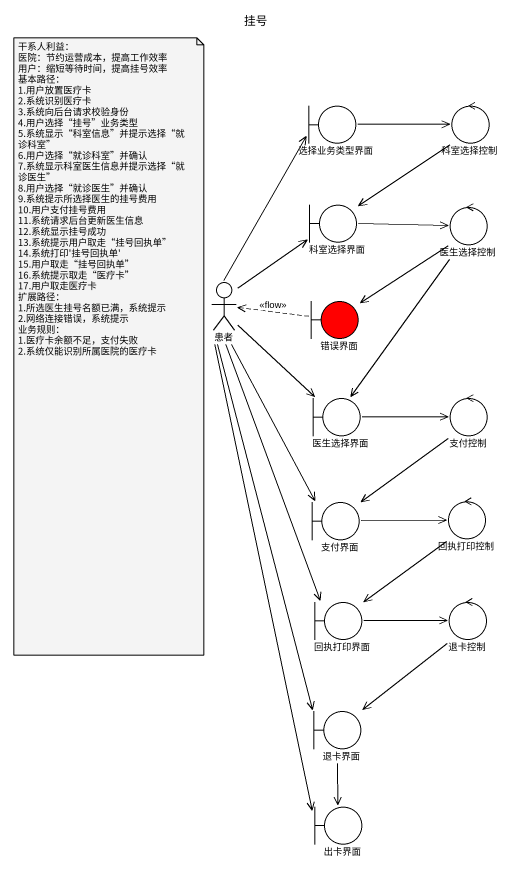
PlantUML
@startuml
title 挂号
boundary 选择业务类型界面
control 科室选择控制
boundary 科室选择界面
control 医生选择控制
actor 患者
boundary 错误界面 #FF0000
boundary 医生选择界面
control 支付控制
boundary 支付界面
control 回执打印控制
boundary 回执打印界面
control 退卡控制
boundary 退卡界面
boundary 出卡界面
选择业务类型界面 -right-> 科室选择控制
科室选择控制 --> 科室选择界面
科室选择界面 -right-> 医生选择控制
医生选择控制 --> 错误界面
医生选择控制 --> 医生选择界面
患者 -up-> 选择业务类型界面
患者 -up-> 科室选择界面
患者 --> 医生选择界面
患者 --> 支付界面
患者 --> 回执打印界面
患者 --> 退卡界面
患者 --> 出卡界面
错误界面 .left.> 患者 : <<flow>>
医生选择界面 -right-> 支付控制
支付控制 --> 支付界面
支付界面 -right-> 回执打印控制
回执打印控制 --> 回执打印界面
回执打印界面 -right-> 退卡控制
退卡控制 --> 退卡界面
退卡界面 --> 出卡界面
note as N1
  干系人利益：
  医院：节约运营成本，提高工作效率
  用户：缩短等待时间，提高挂号效率
  基本路径：
  1.用户放置医疗卡
  2.系统识别医疗卡
  3.系统向后台请求校验身份
  4.用户选择“挂号”业务类型
  5.系统显示“科室信息”并提示选择“就诊科室”
  6.用户选择“就诊科室”并确认
  7.系统显示科室医生信息并提示选择“就诊医生”
  8.用户选择“就诊医生”并确认
  9.系统提示所选择医生的挂号费用
  10.用户支付挂号费用
  11.系统请求后台更新医生信息
  12.系统显示挂号成功
  13.系统提示用户取走“挂号回执单”
  14.系统打印'挂号回执单'
  15.用户取走“挂号回执单”
  16.系统提示取走“医疗卡”
  17.用户取走医疗卡
  扩展路径：
  1.所选医生挂号名额已满，系统提示
  2.网络连接错误，系统提示
  业务规则：
  1.医疗卡余额不足，支付失败
  2.系统仅能识别所属医院的医疗卡
end note
@enduml
